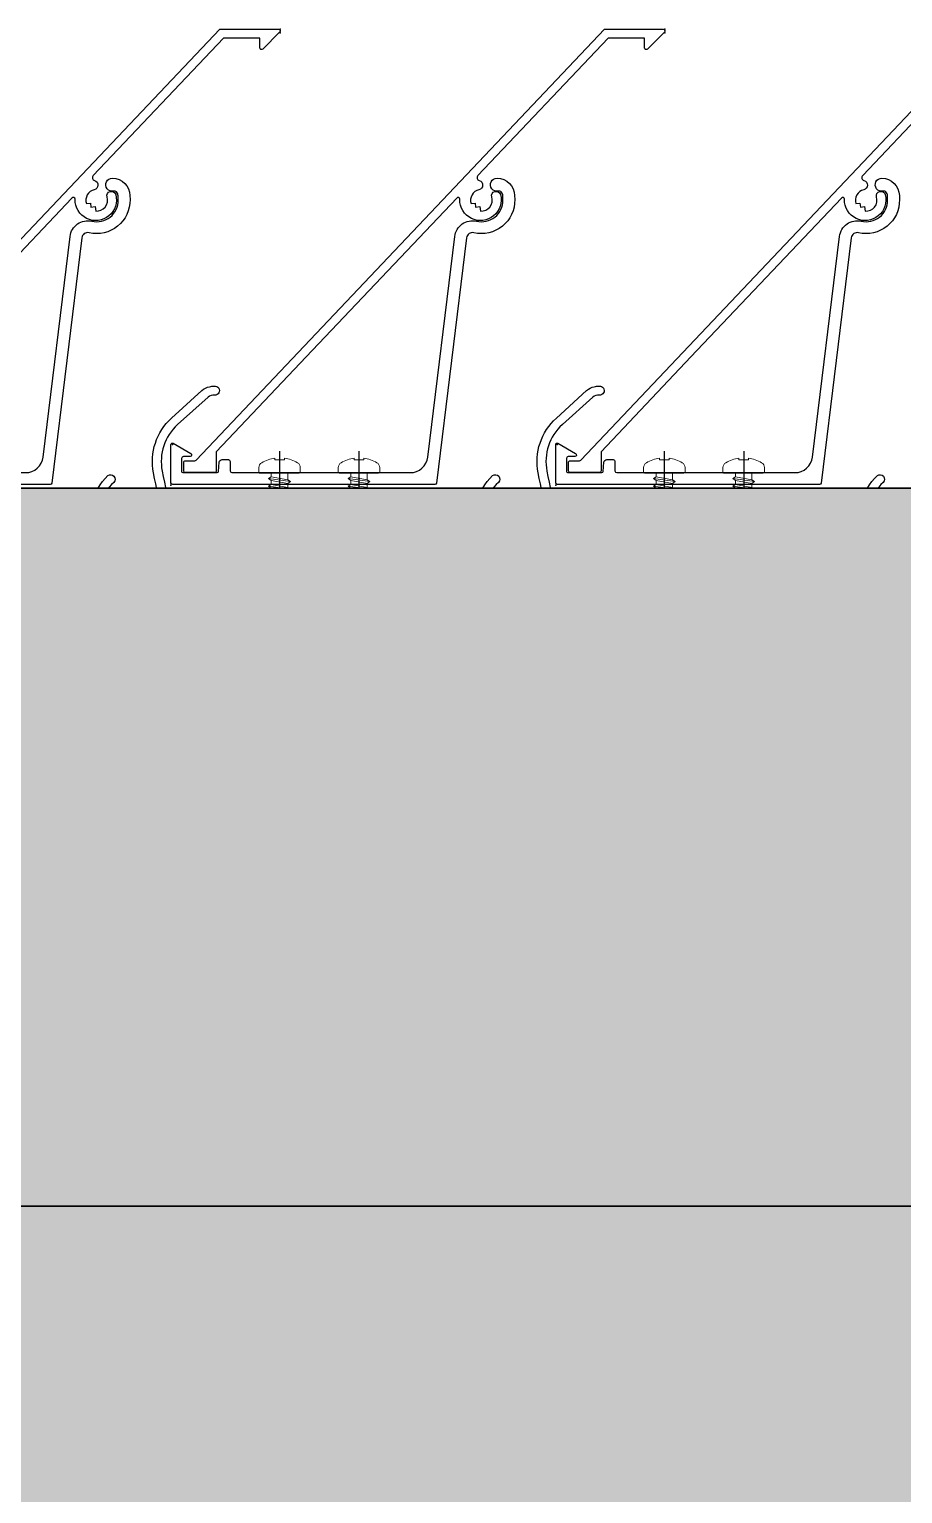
# Model space of a CAD drawing. Header units: millimetres. Extents: x 3774 to 718460, y -768339 to 192544.
# Drawn here: x 355511.9 to 355659.5, y -718902 to -718654.6 of the extents above; entities that cross this region are included whole.
import ezdxf

# ---------------------------------------------------------------- set-up
doc = ezdxf.new("R2010")
doc.units = ezdxf.units.MM
doc.set_wipeout_variables(frame=1)
doc.linetypes.add('CENTER', pattern=[50.800000000000004, 31.75, -6.35, 6.35, -6.35])
doc.linetypes.add('XKITLINE00', pattern=[0])
for name, color, linetype in [('010 - ASPG_ACCESSORIES_MAIN_COLOR_1', 7, 'Continuous'), ('010 - ASPG_EXTR_DEF_SUB', 7, 'Continuous'), ('010 - ASPG_EXTR_MAIN_COLOR_2', 7, 'Continuous'), ('010 - ASPG_FLASHING_MAIN_COLOR_2', 7, 'Continuous'), ('010 - ASPG_FLASHING_MAIN_COLOR_4', 7, 'Continuous'), ('010 - ASPG_FLASHING_WIPEOUT_', 7, 'Continuous'), ('010 - ASPG_FRAMING_MAIN_COLOR_2', 7, 'Continuous'), ('010 - ASPG_FRAMING_SUB_COLOR_2', 7, 'Continuous'), ('010 - ASPG_FRAMING_WIPEOUT_', 7, 'Continuous'), ('BOLT & SCREW', 7, 'Continuous'), ('Center Line', 7, 'CENTER')]:
    doc.layers.add(name, color=color, linetype=linetype)
for name, color, linetype, lineweight in [('12-GRID', 7, 'CENTER', 13), ('Part', 7, 'Continuous', 0), ('SCREW', 7, 'Continuous', 5)]:
    doc.layers.add(name, color=color, linetype=linetype, lineweight=lineweight)

# ---------------------------------------------------------------- blocks, each defined once
blk = doc.blocks.new('*A3553237')
at = {"layer": 'Part', "color": 7, "linetype": 'XKITLINE00', "lineweight": 0}
for p, q in [((1849.920007, -40.01599), (1818.560007, -40.016001)), ((1818.560007, -40.080001), (1849.920007, -40.07999))]:
    blk.add_line(p, q, dxfattribs=at)
blk = doc.blocks.new('W-1-PP19-SE-ENT3_20260407-084553_PP19_ENT3_LOPL')
at = {"color": 7, "lineweight": 0, "xscale": 125, "yscale": 125, "zscale": 125}
blk.add_blockref('*A3553237', (-226234.9999999997, 11475.00000000093), dxfattribs=at)
blk = doc.blocks.new('PZG35-9D5')
at = {"layer": 'Center Line', "color": 7}
blk.add_line((1.4210854715202e-14, 3.733653355866409), (1.4210854715202e-14, -10.53404386090006), dxfattribs=at)
at = {"layer": 'SCREW', "color": 7}
for p, q in [((-1.399999999999963, 2.842170943040401e-14), (-1.399999999999963, -1.090192378864657)), ((1.399999999999991, 0), (1.399999999999991, -0.5901923788647139)), ((-1.850000000000009, -1.399999999999977), (1.850000000000037, -0.8999999999999773)), ((-1.850000000000009, -1.399999999999977), (-1.399999999999963, -1.090192378864685)), ((-1.850000000000009, -1.399999999999977), (-1.399999999999963, -1.709807621135297)), ((-1.850000000000009, -2.699999999999989), (1.850000000000037, -2.199999999999989)), ((-1.850000000000009, -2.699999999999989), (-1.399999999999963, -2.390192378864697)), ((-1.399999999999963, -1.090192378864685), (1.399999999999991, -0.5901923788646855)), ((-1.399999999999963, -1.709807621135297), (1.399999999999991, -1.209807621135297)), ((-1.399999999999963, -1.709807621135269), (-1.399999999999963, -2.390192378864697)), ((-1.399999999999963, -2.390192378864697), (1.399999999999991, -1.890192378864697)), ((1.850000000000037, -0.8999999999999773), (1.399999999999991, -0.5901923788646855)), ((1.850000000000037, -0.8999999999999773), (1.399999999999991, -1.209807621135297)), ((1.399999999999991, -1.209807621135269), (1.399999999999991, -1.890192378864725)), ((1.850000000000037, -2.199999999999989), (1.399999999999991, -1.890192378864697)), ((1.850000000000037, -2.199999999999989), (1.399999999999991, -2.509807621135309)), ((-1.850000000000009, -2.699999999999989), (-1.399999999999963, -3.009807621135309)), ((-1.850000000000009, -4), (-1.399999999999963, -3.690192378864708)), ((-1.850000000000009, -4), (-0.9911470940920566, -3.883938796498938)), ((-1.850000000000009, -4), (-1.399999999999963, -4.30980762113532)), ((-1.399999999999963, -3.009807621135309), (1.399999999999991, -2.509807621135309)), ((-1.399999999999963, -3.009807621135309), (-1.399999999999963, -3.690192378864708)), ((-1.399999999999963, -3.690192378864708), (-0.8446989986695002, -3.591031485769975)), ((-1.399999999999963, -4.30980762113532), (-1.184865735341859, -4.271390788160659)), ((-1.399999999999963, -4.309807621135349), (-1.399999999999963, -8.099999999999966)), ((0.5619885887190463, -3.339837273736322), (1.399999999999991, -3.190192378864708)), ((0.7141825614195483, -3.653488843051434), (1.850000000000037, -3.5)), ((0.7141825614195483, -3.932275020881832), (1.399999999999991, -3.80980762113532)), ((0.7141825614195483, -4.612659778611231), (1.399999999999991, -4.49019237886472)), ((0.7141825614195483, -4.953488843051389), (1.850000000000037, -4.800000000000011)), ((1.399999999999991, -2.50980762113528), (1.399999999999991, -3.190192378864708)), ((1.850000000000037, -3.5), (1.399999999999991, -3.190192378864708)), ((1.850000000000037, -3.5), (1.399999999999991, -3.80980762113532)), ((1.399999999999991, -3.809807621135349), (1.399999999999991, -4.490192378864691)), ((1.850000000000037, -4.800000000000011), (1.399999999999991, -4.49019237886472)), ((1.850000000000037, -4.800000000000011), (1.399999999999991, -5.109807621135332)), ((0.7141825614195483, -5.232275020881843), (1.399999999999991, -5.109807621135332)), ((1.399999999999991, -5.109807621135332), (1.399999999999991, -8.099999999999966)), ((1.4210854715202e-14, -9.5), (-1.399999999999963, -8.099999999999966)), ((1.4210854715202e-14, -9.5), (1.399999999999991, -8.099999999999966))]:
    blk.add_line(p, q, dxfattribs=at)
blk.add_lwpolyline([(1.4210854715202e-14, -9.5), (0.7141825614195483, -5.232275020881843), (0.7141825614195483, -3.600899293750615, 0.4176573264866609), (0.4106596181599826, -3.300919979679151, 0.1081021898226624), (-0.8446989986694433, -3.591031485769975), (-1.399999999999991, -4.701675652739141)], format="xyb", dxfattribs=at)
blk = doc.blocks.new('*U8304')
at = {"layer": 'SCREW', "color": 7}
blk.add_lwpolyline([(3.026373332565058, 1.780836269555209, 0.09905967801670053), (0.7999999999999687, 2.546427498927414), (0.7999999999999687, 2.274284095813357), (-0.800000000000054, 2.274284095813357), (-0.800000000000054, 2.546427498927414, 0.09905967801670058), (-3.026373332565143, 1.780836269555209, 0.2665876613401604), (-3.500000000000043, 0.9556546004010897), (-3.500000000000043, 0.1999999999999886, 0.4142135623730938), (-3.300000000000054, 0), (3.299999999999997, 0, 0.4142135623731049), (3.499999999999986, 0.1999999999999886), (3.499999999999957, 0.9556546004010897, 0.2665876613401604)], format="xyb", close=True, dxfattribs=at)
blk.add_blockref('PZG35-9D5', (-1.4210854715202e-14, 0), dxfattribs=at)
blk = doc.blocks.new('*U8306')
at = {"color": 7}
blk.add_point((0, 0), dxfattribs=at)
at = {"layer": '010 - ASPG_ACCESSORIES_MAIN_COLOR_1', "color": 7}
blk.add_lwpolyline([(-39.69999999902211, -0.5999999995172398, 0.4142135623731156), (-39.99999999883585, -0.8999999995638059), (-39.99999999883585, -7.366962144914214, 0.5773502691897371), (-39.65044321701862, -7.568778847059366), (-36.64260295056738, -5.832201459393036, 0.7673269879794871), (-36.78520590183325, -5.299999999645297), (-37.89999999874271, -5.299999999645297, -0.4142135623735732), (-38.19999999902211, -4.999999999656938), (-38.19999999902211, -2.799999999587089, -0.4142135623730951), (-37.99999999883585, -2.59999999951724), (-32.18326623388566, -2.59999999951724, -0.3888787318530097), (-31.98402729420923, -2.782568851142787), (-31.8474567013327, -4.343577870872468, 0.3888787318530089), (-31.34935935237445, -4.799999999528882), (-30.29999999911524, -4.799999999528882, 0.4142135623732408), (-29.99999999883585, -4.499999999540523), (-29.99999999883585, -2.899999999505599, -0.4142135623731785), (-29.69999999902211, -2.59999999951724), (0.4107479506637901, -2.59999999951724, -0.3789692262628873), (3.38851808081381, -5.235465979035143), (7.952927200356498, -42.5207682372482, 0.4465929586642906), (11.6177961837966, -45.07649022702281, -0.4898018444424612), (16.07846395508386, -48.68238816667036), (16.06490363762714, -49.36225294566866, -0.1824796859550777), (15.80227640201338, -50.01801436272836, -0.2679491924113072), (15.32539491611533, -50.16829426406803, 1.122114645179816), (15.09990952932276, -52.3421093734276, 0.4050039718497206), (18.0645059288945, -49.40213623346681), (18.07806624681689, -48.72227145435209, 0.4898054953707174), (11.15966573380865, -43.12966807454978, -0.4465970485362636), (9.938031048281118, -42.27776159492242), (4.866356541635469, -0.8481197821154633, 0.3641755342157969), (4.570876519894227, -0.5999999995172398)], format="xyb", close=True, dxfattribs=at)
at = {"layer": '010 - ASPG_EXTR_DEF_SUB', "color": 7}
for p in [(-39.99999999883585, -0.4999999995172402), (43.44495566345738, -76.89999999944341), (43.44495566345738, -77.49999999954052)]:
    blk.add_point(p, dxfattribs=at)
at = {"layer": '010 - ASPG_EXTR_MAIN_COLOR_2', "color": 7}
blk.add_lwpolyline([(11.37409105408005, -48.15170148877115), (11.47245816211216, -47.43577758665815), (12.17779493960552, -47.55667202338264), (12.29266474000178, -46.78670596401826, -0.5355375090189683), (14.1918134491425, -49.16870282323253, 0.9915718169393263), (15.66379558271728, -49.57599316951273, 1.157025413028558), (8.792231505503878, -48.77291728999153, -0.6885576205791355), (8.274611146422103, -48.98797988444021), (-17.14292736421339, -22.16859813180672), (-32.34153279638849, -6.131750148785431), (-32.34153279638849, -2.899999981694054, 0.4143115081626392), (-32.64163311407901, -2.59999999951724), (-37.54163311352022, -2.59999999951724, 0.4141156188887998), (-37.84153278893791, -2.899999981635847), (-37.84153278893791, -4.299999988411218, 0.4142135623731781), (-37.54153279098682, -4.599999986478724), (-35.98884801496752, -4.599999986478724, -0.205894629290155), (-35.77110154624097, -4.693635078269653), (33.22969053988345, -77.49999999954052), (43.14495566324331, -77.49999999954052, 0.6681786376628355), (43.35708769806661, -76.98786796536915), (40.5215537941549, -74.1523340573247, 0.6681786381757795), (40.00942175951786, -74.36446609156592), (40.00942175951786, -75.99999999802712), (33.87471885257401, -75.99999999802712), (11.86384030175395, -52.7751643466243, -0.5583539238224016), (12.08261241135187, -51.95244935475676, 0.7662751832817146), (12.03674733010121, -50.39291741001107, -0.4385828234445206), (10.70630855322815, -48.05207626283555)], format="xyb", close=True, dxfattribs=at)
at = {"layer": 'SCREW', "color": 7, "rotation": 180}
for p in [(-21.64901723782532, -2.499999999924694), (-8.237076249206439, -2.499999999924694)]:
    blk.add_blockref('*U8304', p, dxfattribs=at)
blk = doc.blocks.new('*U5851')
at = {"color": 7}
blk.add_wipeout([(1390.0000000029759, 4.00000000147179), (60.00000000297587, 4.000000000000455), (60.00000000297587, 69.30000000000041), (1390.0000000029759, 69.30000000147197)], dxfattribs=at).dxf.layer = '010 - ASPG_FRAMING_WIPEOUT_'
at = {"layer": '010 - ASPG_FRAMING_MAIN_COLOR_2', "color": 7}
blk.add_lwpolyline([(1360.00000000414, 69.30000000147163), (90.00000000181171, 69.3), (90.00000000181171, 6), (1360.00000000414, 6.000000001471605)], close=True, dxfattribs=at)
at = {"layer": '010 - ASPG_FRAMING_SUB_COLOR_2', "color": 7}
for points in [[(1390.000000002976, 4.000000001471605), (60.00000000297587, 4), (60.00000000297587, 69.3), (1390.000000002976, 69.30000000147163)], [(60.00000000297587, 2.000000000715772), (60.00000000297587, 4), (1390.000000002976, 4.000000001471605), (1390.000000002976, 2.000000002187377)]]:
    blk.add_lwpolyline(points, close=True, dxfattribs=at)
at = {"color": 7, "rotation": 180}
for p in [(1131.770309460117, 69.3), (1196.770309460117, 69.3), (1261.770309460117, 69.3)]:
    blk.add_blockref('*U8306', p, dxfattribs=at)
blk = doc.blocks.new('W-1-PP19-SE-ENT3_20260407-085125_PP19_ENT3_ASPG_PL')
at = {"color": 7, "xscale": -1}
blk.add_blockref('*U5851', (2526, 6521), dxfattribs=at)
blk = doc.blocks.new('*U8303')
at = {"layer": '12-GRID', "color": 7, "linetype": 'CENTER'}
for p, q in [((5.684341886080801e-14, -6.200000000000029), (5.684341886080801e-14, 2.200000000000029)), ((-4.199999999999973, -2), (4.200000000000085, -2))]:
    blk.add_line(p, q, dxfattribs=at)
at = {"layer": 'BOLT & SCREW', "color": 7}
for p, q in [((-0.553537628269381, -1.771128018217196), (-1.767499999999847, -1.558125000000442)), ((-0.553537628269381, -2.228871981782805), (-1.767500000000483, -2.441875000000354)), ((-0.4577439635652332, -1.771128018217196), (-0.8837500000000146, -1.558125000000442)), ((-0.4577439635652332, -2.228871981782805), (-0.8837500000000146, -2.441875000000354)), ((-0.2288719817826677, -1.446462371730204), (-0.4418749999998197, -0.2325000000002947)), ((-0.2288719817826677, -1.542256036434869), (-0.4418749999998197, -1.116250000000048)), ((-0.2288719817826677, -2.457743963565131), (-0.4418749999998197, -2.883750000000271)), ((0.2288719817822642, -1.446462371730562), (0.4418749999996946, -0.2324999999999764)), ((0.2288719817822642, -1.542256036434869), (0.4418749999996946, -1.116250000000048)), ((0.4418749999996946, -2.883750000000271), (0.2288719817829008, -2.457743963565131)), ((0.4577439635647103, -1.771128018217196), (0.8837499999994917, -1.558125000000442)), ((0.4577439635647103, -2.228871981782805), (0.8837500000001283, -2.441874999999877)), ((0.5535376282692559, -1.771128018217196), (1.767500000000001, -1.558125000000124)), ((0.5535376282692559, -2.228871981782805), (1.767500000000001, -2.441874999999877)), ((-0.2288719817821107, -2.553537628269438), (-0.4418749999998197, -3.767500000000023)), ((0.2288719817829008, -2.553537628269438), (0.4418749999999732, -3.767500000000023))]:
    blk.add_line(p, q, dxfattribs=at)
for points in [[(-1.767500000000006, -1.558125000000442), (-0.8837500000001342, -1.558125000000442, 0.4142135623730394), (-0.4418749999998197, -1.116250000000048), (-0.4418749999998197, -0.2325000000002947), (0.4418749999996946, -0.2324999999999764), (0.4418749999996946, -1.116250000000048, 0.4142135623731505), (0.8837500000000089, -1.558125000000442), (1.76750000000012, -1.558125000000124), (1.76750000000012, -2.441874999999877), (0.8837500000000089, -2.441874999999877, 0.414213562373095), (0.4418749999996946, -2.883750000000271), (0.4418749999999732, -3.767500000000023), (-0.4418749999998197, -3.767500000000023), (-0.4418749999998197, -2.883750000000271, 0.4142135623730397), (-0.8837500000001342, -2.441875000000354), (-1.767500000000483, -2.441875000000354)], [(0.2288719817829008, -2.457743963565131, -0.414213562373095), (0.4577439635645909, -2.228871981782805), (0.5535376282692559, -2.228871981782805), (0.5535376282692559, -1.771128018217196), (0.4577439635645909, -1.771128018217196, -0.4142135623730951), (0.228871981782105, -1.542256036434869), (0.228871981782105, -1.446462371730562), (-0.2288719817826677, -1.446462371730204), (-0.2288719817826677, -1.542256036434869, -0.4142135623730951), (-0.4577439635649944, -1.771128018217196), (-0.553537628269381, -1.771128018217196), (-0.553537628269381, -2.228871981782805), (-0.4577439635649944, -2.228871981782805, -0.4142135623730951), (-0.2288719817826677, -2.457743963565131), (-0.2288719817822698, -2.553537628269438), (0.2288719817829008, -2.553537628269438)]]:
    blk.add_lwpolyline(points, format="xyb", close=True, dxfattribs=at)
blk.add_circle((5.684341886080801e-14, -2), 3.5, dxfattribs=at)
blk = doc.blocks.new('*U7002')
at = {"layer": '010 - ASPG_EXTR_DEF_SUB', "color": 7}
for p in [(65, -1.251976300409297e-11), (130, -2.503952600818593e-11)]:
    blk.add_point(p, dxfattribs=at)
at = {"layer": '010 - ASPG_EXTR_MAIN_COLOR_2', "color": 7}
for points in [[(32.46790412114933, 68.56714037142228), (40.86119298776612, 68.56714037148049, -0.6073848710044985), (41.35211022105068, 67.62217621324817, -0.04582868044492008), (22.7838222887367, 45.76076047366951, -0.5604921351226578)], [(10.56195585662499, 33.06505110464059, 0.07704788012868193), (43.74152756202966, 68.43644483829848, -0.2476739044870795), (43.98918861569837, 68.56714037142228), (45.98408938199282, 68.56714037142228, -0.04413111325910057), (46.47282481612638, 68.50458020233782, -0.1258462906385483), (48.96367690106854, 67.20642238203436, -0.09885145914925667), (49.81734006712213, 66.03380806540372, -0.2058282691334744), (49.79366642143577, 61.20460651122266, -0.1151163694662807), (46.36832412844524, 57.18072180578019, 0.822373071447778), (47.45504629053175, 56.10392398637487, 0.109184526549196), (51.14860093407333, 60.55948756891303, 0.2083234795678962), (51.18942684633657, 66.64026457507862, 0.1005277992320483), (49.97230913909152, 68.31671042181551, 0.1451157280627245), (46.29230913100764, 70.06714037148049), (30.75877492781729, 70.06714037148049, 0.4336592857269459)], [(198.5629085102119, 29.38496566251588, 0.03067395406819984), (183.4630128806457, 15.05729964552184, 0.4171002255848137), (184.114368729759, 5.272964205147858, 0.9355530918984264), (185.0966641549021, 6.406584819683033, -0.4344100119147308), (184.803354519885, 14.2947661748246, -0.01499848524836865), (191.9205648060888, 21.45455419186938, -0.7383485292466446)]]:
    blk.add_lwpolyline(points, format="xyb", dxfattribs=at)
for points in [[(95.75877492781729, 70.06714037146797, 0.4336592857269459), (95.45942675694823, 69.74737493512133), (95.84137786505744, 63.96271307503251, 0.0820690263538202), (95.8636512933299, 63.86745857032859, 0.7206537881255028), (97.32908650487661, 63.97254170039581, 0.07922428198988747), (97.33778353128582, 64.06661670525703), (97.06877322634682, 68.14078645633911, -0.4336592857264138), (97.46790412114933, 68.56714037140976), (105.8611929877661, 68.56714037146797, -0.6073848710044985), (106.3521102210507, 67.62217621323565, -0.04582868044492008), (87.7838222887367, 45.76076047365699, -0.5604921351226578), (87.28750535612926, 45.88571992131095, 0.3178599151680848), (84.2119114198722, 48.23749049524689, 0.9532878111822051), (84.08207267895341, 46.71593409565888, -2.423003988231831), (82.25806952221319, 44.89173717545258, 0.9523147976297285), (80.73634468205273, 44.76348824844375, 0.3008214087947553), (82.8898747372441, 41.75529025441413, -0.5604921351218277), (82.98351840674877, 41.25212405504338, -0.01942473842078824), (73.62392509169877, 33.46052617054578, -0.5525007933269362), (73.1474985848181, 33.63667257984547, 0.3444609008774969), (69.9894988052547, 36.29767865994857, 0.9520149233436535), (69.86157765612006, 34.77593409565655, -2.42318646531747), (68.03757499856874, 32.95193143775599, 0.9520149233867892), (66.51583043392748, 32.82401028891239, 0.2853998218446234), (68.49302407773212, 29.88851448275294, -0.5533776808031501), (68.56290851021186, 29.38496566254092, 0.03067395406819984), (53.46301288064569, 15.05729964554688, 0.4171002255848137), (54.11436872975901, 5.272964205172897, 0.9355530918984264), (55.0966641549021, 6.406584819708073, -0.4344100119147308), (54.80335451988503, 14.29476617484964, -0.01499848524836865), (61.92056480608881, 21.45455419189442, -0.7383485292466446), (64.91713934438303, 19.76412730313517, 0.004917316774645771), (61.8066999851726, 4.803864106406976, 0.2636109069979271), (64.88020993350074, -4.460317215021647), (69.99573369510472, -9.084236264881625, 0.1258843890439943), (71.26776125049219, -9.753782964207645, 0.04427494949630078), (72.08954405970871, -9.866966023005958, 1.107654826573523), (72.12545921094716, -8.3318057015547, -0.2155958426847688), (71.02322665927932, -7.991025416891503), (65.8860520706512, -3.347536196246224, -0.2636109069978752), (63.27822544751689, 4.512981288588193, -0.004854851929905817), (66.34138361644, 19.25507699999638, 0.2339601468136614), (65.81544248666614, 21.95487343821354, -0.2408104543272742), (65.71031341003254, 24.90310810685536, -0.1041570884704408), (65.78460486931726, 25.00194829817541), (67.99301963998005, 26.93374890861945, -0.2290212912668875), (70.70067926403135, 26.88725557025667, -0.3817208427142056), (75.27361959358677, 9.069098417576456, 0.9773819303748196), (76.62031129561365, 8.407760736403574, 0.3611050424324235), (72.40816218266264, 27.5032756255698, -0.4961260631527202), (72.44292252929881, 30.68812541743885, 0.003188108562510474), (74.05580963008106, 31.9020052741855, -0.00282652430436861), (75.56195585662499, 33.06505110462807, 0.07704788012868193), (108.7415275620297, 68.43644483828596, -0.2476739044870795), (108.9891886156984, 68.56714037140976), (110.9840893819928, 68.56714037140976, -0.04413111325910057), (111.4728248161264, 68.5045802023253, -0.1258462906385483), (113.9636769010685, 67.20642238202184, -0.09885145914925667), (114.8173400671221, 66.0338080653912, -0.2058282691334744), (114.7936664214358, 61.20460651121014, -0.1151163694662807), (111.3683241284452, 57.18072180576767, 0.822373071447778), (112.4550462905318, 56.10392398636235, 0.109184526549196), (116.1486009340733, 60.55948756890051, 0.2083234795678962), (116.1894268463366, 66.6402645750661, 0.1005277992320483), (114.9723091390915, 68.316710421803, 0.1451157280627245), (111.2923091310076, 70.06714037146797)], [(160.7587749278173, 70.06714037145545, 0.4336592857269459), (160.4594267569482, 69.74737493510881), (160.8413778650574, 63.96271307501999, 0.0820690263538202), (160.8636512933299, 63.86745857031607, 0.7206537881255028), (162.3290865048766, 63.97254170038329, 0.07922428198988747), (162.3377835312858, 64.06661670524451), (162.0687732263468, 68.1407864563266, -0.4336592857264138), (162.4679041211493, 68.56714037139724), (170.8611929877661, 68.56714037145545, -0.6073848710044985), (171.3521102210507, 67.62217621322313, -0.04582868044492008), (152.7838222887367, 45.76076047364447, -0.5604921351226578), (152.2875053561293, 45.88571992129843, 0.3178599151680848), (149.2119114198722, 48.23749049523437, 0.9532878111822051), (149.0820726789534, 46.71593409564636, -2.423003988231831), (147.2580695222132, 44.89173717544006, 0.9523147976297285), (145.7363446820527, 44.76348824843123, 0.3008214087947553), (147.8898747372441, 41.75529025440161, -0.5604921351218277), (147.9835184067488, 41.25212405503086, -0.01942473842078824), (138.6239250916988, 33.46052617053326, -0.5525007933269362), (138.1474985848181, 33.63667257983295, 0.3444609008774969), (134.9894988052547, 36.29767865993605, 0.9520149233436535), (134.8615776561201, 34.77593409564403, -2.42318646531747), (133.0375749985687, 32.95193143774347, 0.9520149233867892), (131.5158304339275, 32.82401028889987, 0.2853998218446234), (133.4930240777321, 29.88851448274042, -0.5533776808031501), (133.5629085102119, 29.3849656625284, 0.03067395406819984), (118.4630128806457, 15.05729964553436, 0.4171002255848137), (119.114368729759, 5.272964205160378, 0.9355530918984264), (120.0966641549021, 6.406584819695553, -0.4344100119147308), (119.803354519885, 14.29476617483712, -0.01499848524836865), (126.9205648060888, 21.4545541918819, -0.7383485292466446), (129.917139344383, 19.76412730312265, 0.004917316774645771), (126.8066999851726, 4.803864106394457, 0.2636109069979271), (129.8802099335007, -4.460317215034166), (134.9957336951047, -9.084236264894145, 0.1258843890439943), (136.2677612504922, -9.753782964220164, 0.04427494949630078), (137.0895440597087, -9.866966023018477, 1.107654826573523), (137.1254592109472, -8.33180570156722, -0.2155958426847688), (136.0232266592793, -7.991025416904023), (130.8860520706512, -3.347536196258744, -0.2636109069978752), (128.2782254475169, 4.512981288575673, -0.004854851929905817), (131.34138361644, 19.25507699998386, 0.2339601468136614), (130.8154424866661, 21.95487343820102, -0.2408104543272742), (130.7103134100325, 24.90310810684284, -0.1041570884704408), (130.7846048693173, 25.00194829816289), (132.99301963998, 26.93374890860693, -0.2290212912668875), (135.7006792640314, 26.88725557024415, -0.3817208427142056), (140.2736195935868, 9.069098417563936, 0.9773819303748196), (141.6203112956136, 8.407760736391054, 0.3611050424324235), (137.4081621826626, 27.50327562555728, -0.4961260631527202), (137.4429225292988, 30.68812541742633, 0.003188108562510474), (139.0558096300811, 31.90200527417298, -0.00282652430436861), (140.561955856625, 33.06505110461555, 0.07704788012868193), (173.7415275620297, 68.43644483827345, -0.2476739044870795), (173.9891886156984, 68.56714037139724), (175.9840893819928, 68.56714037139724, -0.04413111325910057), (176.4728248161264, 68.50458020231278, -0.1258462906385483), (178.9636769010685, 67.20642238200932, -0.09885145914925667), (179.8173400671221, 66.03380806537868, -0.2058282691334744), (179.7936664214358, 61.20460651119762, -0.1151163694662807), (176.3683241284452, 57.18072180575516, 0.822373071447778), (177.4550462905318, 56.10392398634983, 0.109184526549196), (181.1486009340733, 60.55948756888799, 0.2083234795678962), (181.1894268463366, 66.64026457505358, 0.1005277992320483), (179.9723091390915, 68.31671042179048, 0.1451157280627245), (176.2923091310076, 70.06714037145545)]]:
    blk.add_lwpolyline(points, format="xyb", close=True, dxfattribs=at)
at = {"color": 7, "rotation": 179.999999999989}
for p in [(84.08686374500394, 42.88714037141675), (149.0868637450039, 42.88714037140423), (69.86636872263625, 30.94714037141442), (134.8663687226363, 30.9471403714019)]:
    blk.add_blockref('*U8303', p, dxfattribs=at)
blk = doc.blocks.new('*U8215')
at = {"color": 7}
blk.add_wipeout([(0, -52.000000000100044), (4304.000000005108, -52.000000000100044), (4008.0000000050495, -347.99999999998), (0, -347.99999999998)], dxfattribs=at).dxf.layer = '010 - ASPG_FLASHING_WIPEOUT_'
at = {"layer": '010 - ASPG_FLASHING_WIPEOUT_'}
h = blk.add_hatch(dxfattribs=at)
h.set_pattern_fill('DOTS', scale=0.5)
h.set_pattern_definition([(0, (0, 0), (19.84375, 39.6875), [0, -39.6875])])
h.paths.add_polyline_path([(0, -52), (4304.000000005285, -52), (4008.000000005227, -348), (8.236562542937954e-17, -348)])
at = {"layer": '010 - ASPG_FLASHING_MAIN_COLOR_2', "color": 7}
blk.add_lwpolyline([(0, -52), (4304.000000005285, -52), (4008.000000005227, -348), (8.236562542937954e-17, -348)], close=True, dxfattribs=at)
at = {"color": 7}
blk.add_wipeout([(0, 69.29999999994834), (4425.300000004873, 69.29999999994834), (4304.000000005106, -51.99999999999636), (0, -51.99999999999636)], dxfattribs=at).dxf.layer = '010 - ASPG_FLASHING_WIPEOUT_'
at = {"layer": '010 - ASPG_FLASHING_WIPEOUT_'}
h = blk.add_hatch(dxfattribs=at)
h.set_pattern_fill('DOTS', scale=0.1)
h.set_pattern_definition([(0, (0, 0), (3.96875, 7.9375), [0, -7.9375])])
h.paths.add_polyline_path([(-2.8421709430404e-14, 69.29999999999998), (4425.300000005052, 69.29999999999998), (4304.000000005285, -52.00000000000001), (3.155443620884047e-30, -52.00000000000001)])
at = {"layer": '010 - ASPG_FLASHING_MAIN_COLOR_4', "color": 7}
blk.add_lwpolyline([(-2.8421709430404e-14, 69.29999999999998), (4425.300000005052, 69.29999999999998), (4304.000000005285, -52.00000000000001), (3.155443620884047e-30, -52.00000000000001)], close=True, dxfattribs=at)

msp = doc.modelspace()

# ---------------------------------------------------------------- block references
at = {"color": 7}
msp.add_blockref('W-1-PP19-SE-ENT3_20260407-084553_PP19_ENT3_LOPL', (354246.6451711061, -725322.3816165421), dxfattribs=at)

# ---------------------------------------------------------------- next in the draw order: block references
msp.add_blockref('W-1-PP19-SE-ENT3_20260407-085125_PP19_ENT3_ASPG_PL', (354246.6451711061, -725322.3816165421), dxfattribs=at)

# ---------------------------------------------------------------- next in the draw order: block references
at = {"color": 7, "yscale": -1}
msp.add_blockref('*U7002', (355471.1078995017, -718724.7146543971), dxfattribs=at)

# ---------------------------------------------------------------- next in the draw order: block references
at = {"color": 7}
msp.add_blockref('*U8215', (355263.6451711061, -718801.3816165407), dxfattribs=at)

doc.saveas('drawing.dxf')
